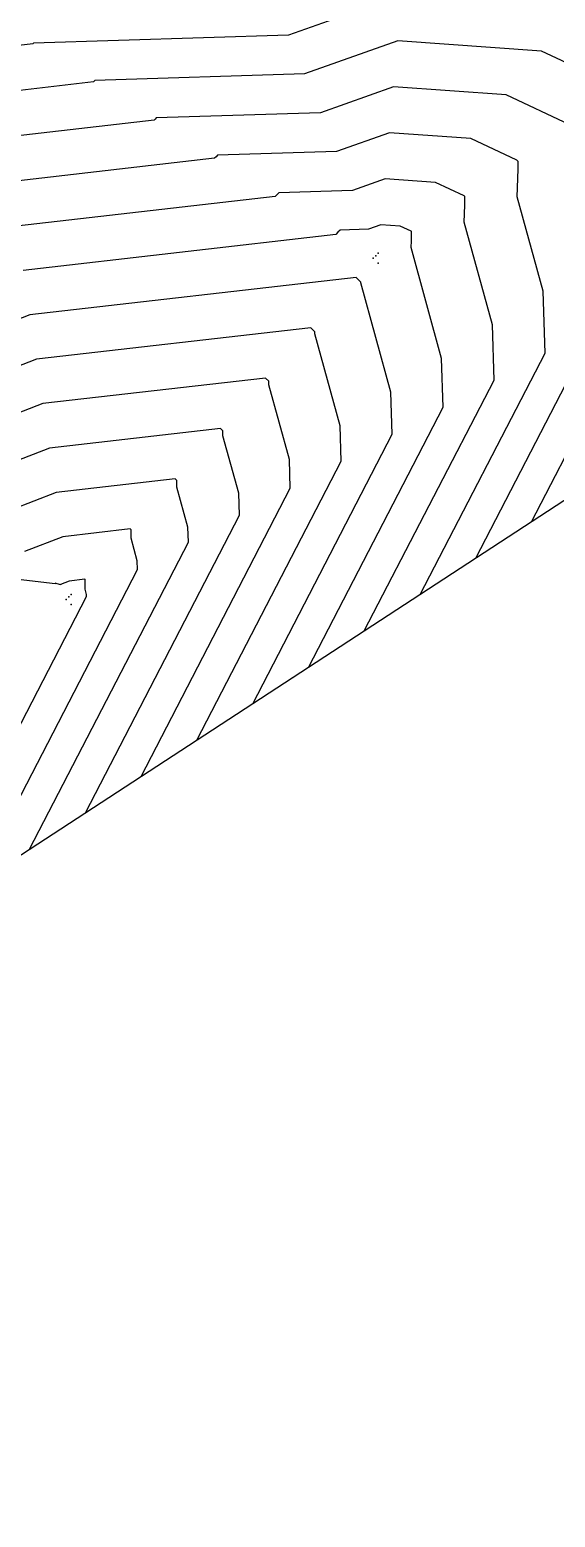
# Model space of a CAD drawing. Header units: metres. Extents: x 419582 to 423558, y 4805372 to 4807539.
# Drawn here: x 420806.6 to 420827.4, y 4805808.5 to 4805867.3 of the extents above; entities that cross this region are included whole.
import ezdxf

# ---------------------------------------------------------------- set-up
doc = ezdxf.new("R2010")
doc.units = ezdxf.units.M
for name, color, linetype in [('C-TINN', 4, 'Continuous'), ('C-TINN-BNDY', 110, 'Continuous'), ('C-TOPO-MAJR', 9, 'Continuous'), ('C-TOPO-MINR', 8, 'Continuous')]:
    doc.layers.add(name, color=color, linetype=linetype)

msp = doc.modelspace()

# ---------------------------------------------------------------- linework, layer by layer
at = {"layer": 'C-TINN', "color": 4, "linetype": 'Continuous', "lineweight": -3}
for p in [(420820.21, 4805858.27, 1671.62), (420820.31, 4805858.37, 1671.62), (420820.41, 4805858.47, 1671.62), (420820.41, 4805858.07, 1671.62), (420808.07, 4805844.78, 1678.3), (420808.17, 4805844.88, 1678.3), (420808.27, 4805844.98, 1678.3), (420808.27, 4805844.58, 1678.3)]:
    msp.add_point(p, dxfattribs=at)
at = {"layer": 'C-TINN-BNDY', "color": 110, "linetype": 'Continuous', "lineweight": -3, "flags": 128}
msp.add_lwpolyline([(421305.47, 4806115.01), (421187.67, 4806058.56), (420994.99, 4805949.06), (420878.95, 4805882.09), (420761.16, 4805805.24), (420641.64, 4805749.79), (420396.34, 4805692.54)], dxfattribs=at)
at = {"layer": 'C-TOPO-MAJR', "color": 9, "linetype": 'Continuous', "lineweight": -3, "flags": 128}
for points, elevation in [([(420819.856, 4805843.535), (420824.988, 4805853.452), (420824.922, 4805855.639), (420823.806, 4805859.699), (420823.834, 4805860.376), (420823.834, 4805860.712), (420823.801, 4805860.744), (420822.673, 4805861.271), (420820.681, 4805861.413), (420819.387, 4805860.955), (420816.48, 4805860.863), (420816.405, 4805860.789), (420816.331, 4805860.714), (420806.108, 4805859.538)], 1670), ([(420808.827, 4805836.34), (420814.917, 4805848.108), (420814.891, 4805848.977), (420814.267, 4805851.244), (420814.267, 4805851.447), (420814.169, 4805851.545), (420807.41, 4805850.768), (420803.583, 4805849.281)], 1675)]:
    msp.add_lwpolyline(points, dxfattribs=dict(at, elevation=elevation))
at = {"layer": 'C-TOPO-MINR', "color": 8, "linetype": 'Continuous', "lineweight": -3, "flags": 128}
for points, elevation in [([(420821.348, 4805868.68), (420816.861, 4805867.09), (420806.776, 4805866.773), (420806.764, 4805866.761), (420806.752, 4805866.748), (420805.066, 4805866.554)], 1666), ([(420830.082, 4805864.955), (420826.863, 4805866.458), (420821.181, 4805866.863), (420817.492, 4805865.556), (420809.202, 4805865.295), (420809.174, 4805865.268), (420809.147, 4805865.24), (420805.326, 4805864.8)], 1667), ([(420827.988, 4805863.551), (420825.466, 4805864.729), (420821.014, 4805865.046), (420818.124, 4805864.022), (420811.628, 4805863.818), (420811.585, 4805863.775), (420811.541, 4805863.731), (420805.587, 4805863.046)], 1668), ([(420822.062, 4805844.975), (420827.003, 4805854.521), (420826.928, 4805856.971), (420825.902, 4805860.705), (420825.947, 4805861.799), (420825.947, 4805862.095), (420825.895, 4805862.147), (420824.069, 4805863), (420820.848, 4805863.23), (420818.755, 4805862.489), (420814.054, 4805862.341), (420813.995, 4805862.282), (420813.936, 4805862.222), (420805.847, 4805861.292)], 1669), ([(420817.651, 4805842.096), (420822.974, 4805852.383), (420822.916, 4805854.306), (420821.71, 4805858.694), (420821.72, 4805858.953), (420821.72, 4805859.328), (420821.708, 4805859.34), (420821.276, 4805859.542), (420820.514, 4805859.596), (420820.018, 4805859.421), (420818.906, 4805859.386), (420818.816, 4805859.296), (420818.725, 4805859.205), (420806.368, 4805857.784)], 1671), ([(420815.445, 4805840.657), (420820.96, 4805851.314), (420820.91, 4805852.974), (420819.719, 4805857.303), (420819.719, 4805857.325), (420819.531, 4805857.514), (420806.629, 4805856.03), (420799.323, 4805853.191)], 1672), ([(420826.474, 4805847.853), (420831.031, 4805856.659)], 1667), ([(420813.239, 4805839.218), (420818.946, 4805850.246), (420818.903, 4805851.642), (420817.902, 4805855.283), (420817.902, 4805855.366), (420817.743, 4805855.524), (420806.889, 4805854.276), (420800.743, 4805851.887)], 1673), ([(420824.268, 4805846.414), (420829.017, 4805855.59)], 1668), ([(420811.033, 4805837.779), (420816.931, 4805849.177), (420816.897, 4805850.309), (420816.085, 4805853.264), (420816.085, 4805853.406), (420815.956, 4805853.535), (420807.15, 4805852.522), (420802.163, 4805850.584)], 1674), ([(420806.622, 4805834.901), (420812.903, 4805847.039), (420812.884, 4805847.644), (420812.45, 4805849.225), (420812.45, 4805849.487), (420812.381, 4805849.556), (420807.671, 4805849.014), (420805.003, 4805847.978)], 1676), ([(420804.416, 4805833.462), (420810.889, 4805845.97), (420810.878, 4805846.312), (420810.633, 4805847.205), (420810.633, 4805847.527), (420810.594, 4805847.566), (420807.931, 4805847.26), (420806.424, 4805846.674)], 1677), ([(420802.21, 4805832.022), (420808.874, 4805844.901), (420808.872, 4805844.98), (420808.815, 4805845.186), (420808.815, 4805845.568), (420808.806, 4805845.577), (420808.192, 4805845.506), (420807.844, 4805845.371), (420807.844, 4805845.356), (420807.635, 4805845.423), (420807.635, 4805845.401), (420806.172, 4805845.569)], 1678)]:
    msp.add_lwpolyline(points, dxfattribs=dict(at, elevation=elevation))

doc.saveas('drawing.dxf')
